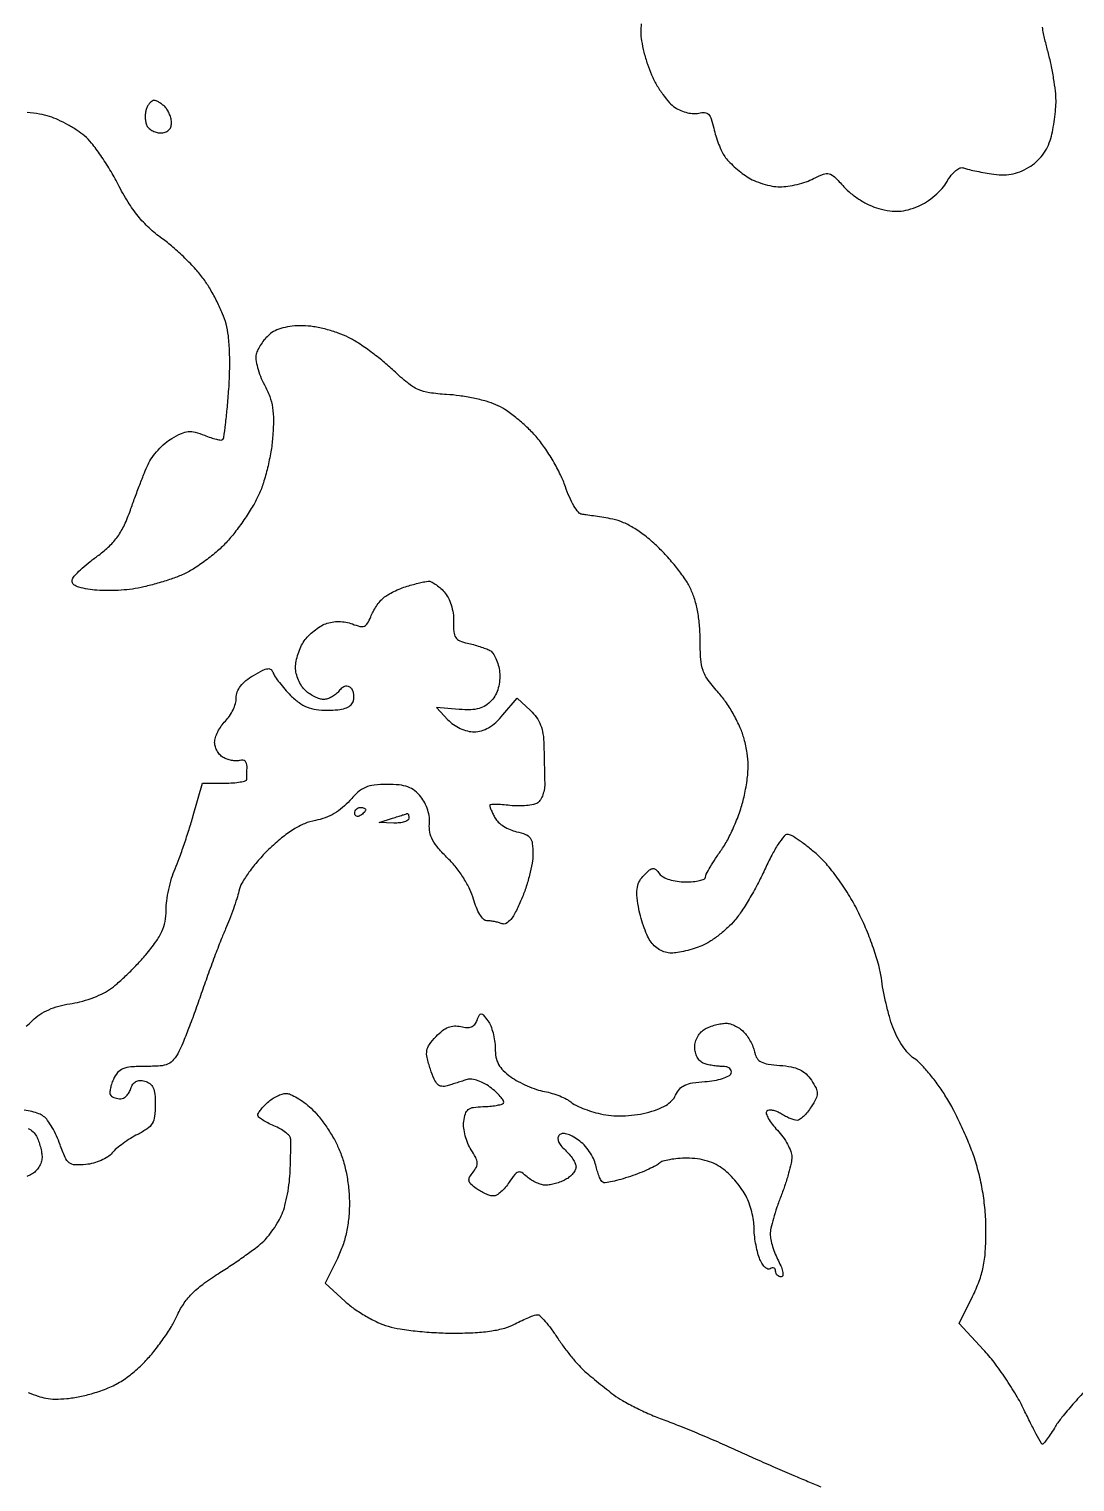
# Model space of a CAD drawing. Extents: x 0 to 102, y 0 to 135.
# Drawn here: x 34.65 to 51.06, y 31.89 to 54.67 of the extents above; entities that cross this region are included whole.
import ezdxf

# ---------------------------------------------------------------- set-up
doc = ezdxf.new("R2010")
doc.units = 0
doc.header["$MEASUREMENT"] = 0

msp = doc.modelspace()

# ---------------------------------------------------------------- linework, layer by layer
for points in [[(44.253026, 54.750507, 0.028906), (44.2458, 54.625616, 0.042504), (44.257589, 54.487182, 0.018991), (44.29536, 54.308125, 0.018638), (44.34991, 54.120638, 0.024019), (44.414514, 53.953303, 0.027523), (44.493892, 53.797616, 0.024503), (44.592776, 53.645205, 0.02528), (44.695449, 53.516953, 0.06638), (44.784447, 53.440053, 0.048022), (44.874106, 53.39291, 0.039739), (44.976954, 53.360117, 0.041352), (45.076976, 53.345351, 0.080093), (45.157227, 53.353073, -0.079314), (45.247019, 53.361854, -0.185722), (45.307404, 53.334301, -0.117185), (45.351097, 53.261766, -0.023637), (45.390303, 53.115319, 0.022081), (45.422016, 52.995373, 0.017425), (45.466482, 52.868654, 0.017752), (45.51614, 52.753717, 0.041113), (45.563251, 52.672477, 0.039274), (45.622608, 52.599998, 0.017207), (45.711659, 52.513357, 0.016905), (45.812968, 52.427423, 0.021689), (45.911991, 52.355784, 0.044074), (46.023174, 52.295789, 0.027901), (46.161591, 52.245114, 0.027945), (46.304289, 52.210301, 0.045385), (46.428451, 52.198757, 0.037161), (46.553353, 52.207802, 0.022749), (46.698401, 52.23601, 0.02275), (46.840272, 52.277275, 0.037193), (46.955429, 52.326356, -0.02698), (47.111886, 52.396846, -0.159165), (47.200503, 52.401607, -0.130164), (47.284083, 52.353654, -0.015805), (47.431104, 52.198792, 0.043554), (47.541688, 52.094543, 0.027829), (47.686236, 51.99282, 0.027903), (47.840276, 51.90831, 0.045773), (47.979682, 51.856708, 0.029334), (48.151878, 51.821016, 0.052318), (48.296278, 51.815065, 0.052768), (48.437928, 51.839204, 0.030397), (48.601523, 51.896156, 0.046459), (48.727513, 51.963136, 0.031767), (48.857109, 52.060636, 0.032078), (48.970989, 52.171647, 0.054491), (49.048767, 52.279416, -0.035396), (49.114562, 52.378316, -0.055325), (49.185544, 52.451763, -0.071691), (49.252983, 52.492998, -0.193838), (49.308046, 52.494249, 0.030147), (49.371707, 52.474561, 0.006698), (49.482828, 52.448982, 0.006935), (49.612216, 52.422889, 0.00664), (49.744163, 52.399989, 0.033477), (49.909154, 52.384828, 0.05003), (50.053439, 52.395709, 0.051465), (50.18967, 52.4346, 0.038179), (50.330234, 52.50376, 0.048032), (50.448015, 52.589556, 0.048477), (50.546862, 52.696007, 0.048287), (50.623684, 52.819914, 0.046914), (50.676195, 52.957439, 0.020644), (50.707922, 53.093125, 0.012695), (50.734559, 53.255065, 0.012723), (50.752789, 53.41686, 0.022141), (50.758524, 53.5518, 0.029063), (50.749781, 53.697568, 0.011312), (50.721461, 53.897602, 0.011153), (50.680959, 54.113353, 0.01359), (50.6331, 54.3132, -0.009057), (50.585217, 54.505435, -0.009202), (50.5446, 54.698266, -0.009027)], [(51.225156, 33.335157, 0.009283), (51.022438, 33.111954, 0.009272), (50.850534, 32.907957, 0.032038), (50.750506, 32.767138, -0.007488), (50.68176, 32.659542, -0.011558), (50.618838, 32.568867, -0.006029), (50.5638, 32.495224, -0.233333), (50.545922, 32.4864, -0.274162), (50.528383, 32.496798, -0.002238), (50.448923, 32.643652, -0.007126), (50.35954, 32.816502, -0.004426), (50.259356, 33.021726, 0.022839), (50.133783, 33.256608, 0.014194), (49.966425, 33.520598, 0.014234), (49.7861, 33.772193, 0.024875), (49.620916, 33.968278), (49.237964, 34.379505), (49.449082, 34.803163, 0.026217), (49.553246, 35.042902, 0.038608), (49.616729, 35.263433, 0.034531), (49.649802, 35.508644, 0.01626), (49.6602, 35.828284, 0.019936), (49.648499, 36.121632, 0.019497), (49.613467, 36.415321, 0.019706), (49.556185, 36.702144, 0.021568), (49.477848, 36.974923, 0.0176), (49.387791, 37.215653, 0.011233), (49.267108, 37.489089, 0.011286), (49.136552, 37.75215, 0.020566), (49.016505, 37.959707, 0.01723), (48.894636, 38.137859, 0.016555), (48.759224, 38.309652, 0.016739), (48.62989, 38.452985, 0.055853), (48.53243, 38.53369, -0.068661), (48.444596, 38.610284, -0.029728), (48.349654, 38.733349, -0.028723), (48.262721, 38.878298, -0.033854), (48.198204, 39.024683, -0.019075), (48.145066, 39.19097, -0.010508), (48.092211, 39.397847, -0.010464), (48.047349, 39.610205, -0.016497), (48.018727, 39.794248, 0.037899), (47.978759, 39.994447, 0.01495), (47.894949, 40.262805, 0.014696), (47.786724, 40.548598, 0.017812), (47.668036, 40.809448, 0.020636), (47.523113, 41.07229, 0.018616), (47.352248, 41.33173, 0.019384), (47.175131, 41.560708, 0.036329), (47.012289, 41.728721, 0.014082), (46.868204, 41.85014, 0.01826), (46.729192, 41.952685, 0.016132), (46.609238, 42.029028, 0.133899), (46.547612, 42.045971, 0.231451), (46.492735, 42.019273, 0.020601), (46.400655, 41.890812, 0.023546), (46.299745, 41.720009, 0.016088), (46.200803, 41.51745, -0.015154), (46.092184, 41.29402, -0.0121), (45.962131, 41.059875, -0.012281), (45.831075, 40.848857, -0.030011), (45.721842, 40.702247, -0.030611), (45.609216, 40.584114, -0.021981), (45.470195, 40.466041, -0.02231), (45.327363, 40.365033, -0.043813), (45.204217, 40.300397, -0.022454), (45.083497, 40.25621, -0.017593), (44.949095, 40.218898, -0.01792), (44.821376, 40.193037, -0.041009), (44.723547, 40.185, -0.075182), (44.633206, 40.198661, -0.05673), (44.541153, 40.239054, -0.055091), (44.457802, 40.300712, -0.06102), (44.393127, 40.377197, -0.044021), (44.340655, 40.475088, -0.018514), (44.287007, 40.614625, -0.018148), (44.24033, 40.768942, -0.022521), (44.208709, 40.915566, -0.022258), (44.186475, 41.095625, -0.064401), (44.192775, 41.220825, -0.085912), (44.228603, 41.318885, -0.06602), (44.298037, 41.409551, -0.021228), (44.385072, 41.489494, -0.155699), (44.436668, 41.510798, -0.214281), (44.482091, 41.494756, -0.044463), (44.539315, 41.429542, 0.112359), (44.597952, 41.378563, 0.047026), (44.69501, 41.33777, 0.041673), (44.815469, 41.310757, 0.03434), (44.94689, 41.30172, 0.022119), (45.067276, 41.307048, 0.03549), (45.16873, 41.32336, 0.040019), (45.24186, 41.346814, 0.303987), (45.261, 41.375387, -0.123753), (45.272371, 41.420625, -0.008991), (45.335725, 41.533758, -0.012138), (45.417945, 41.667039, -0.008875), (45.515384, 41.811077, 0.034556), (45.620535, 41.985137, 0.019315), (45.725023, 42.20957, 0.019166), (45.813849, 42.446439, 0.028702), (45.871284, 42.659722, 0.017007), (45.916678, 42.921571, 0.035634), (45.930387, 43.127699, 0.039063), (45.914295, 43.321318, 0.02509), (45.867022, 43.54184, 0.038005), (45.805145, 43.718269, 0.0231), (45.707065, 43.916489, 0.022971), (45.589727, 44.107182, 0.034306), (45.468821, 44.261012, -0.02387), (45.304267, 44.461622, -0.075686), (45.223064, 44.614536, -0.067781), (45.186415, 44.79374, -0.016594), (45.1764, 45.095414, 0.021151), (45.166175, 45.337018, 0.027158), (45.135383, 45.557284, 0.029787), (45.084633, 45.753777, 0.039879), (45.014331, 45.923823, 0.036516), (44.925563, 46.070329, 0.016013), (44.788175, 46.251142, 0.015748), (44.629484, 46.434546, 0.02033), (44.472025, 46.591994, 0.023114), (44.285526, 46.748601, 0.033086), (44.105663, 46.868023, 0.037541), (43.932684, 46.950502, 0.051941), (43.766945, 46.995675, 0.001095), (43.633803, 47.017177, 0.001141), (43.502377, 47.0378, 0.001096), (43.388667, 47.055122, 0.005004), (43.322453, 47.064384, -0.195889), (43.267622, 47.095476, -0.032128), (43.196966, 47.197909, -0.03123), (43.125454, 47.336227, -0.023005), (43.063275, 47.497148, 0.033193), (42.98688, 47.683487, 0.018497), (42.87085, 47.899751, 0.018384), (42.736731, 48.110762, 0.028253), (42.60415, 48.281789, 0.025611), (42.459113, 48.432221, 0.02007), (42.287514, 48.580406, 0.020481), (42.116302, 48.705558, 0.045961), (41.975029, 48.782444, 0.034832), (41.823533, 48.835507, 0.015943), (41.619742, 48.884384, 0.0157), (41.401005, 48.922407, 0.020886), (41.2002, 48.942341, -0.022965), (40.930055, 48.970294, -0.068456), (40.752027, 49.022592, -0.065202), (40.590013, 49.122515, -0.019463), (40.371566, 49.3148, 0.018401), (40.207149, 49.460147, 0.013128), (40.013152, 49.610976, 0.013281), (39.820335, 49.745179, 0.027442), (39.661648, 49.837436, 0.033953), (39.502149, 49.905599, 0.021561), (39.30865, 49.963947, 0.021641), (39.112838, 50.004962, 0.037039), (38.946644, 50.01982, 0.028581), (38.779299, 50.012782, 0.039939), (38.63201, 49.98613, 0.045905), (38.509559, 49.94135, 0.073439), (38.417147, 49.879616, 0.03555), (38.352401, 49.81206, 0.02687), (38.291073, 49.729581, 0.027455), (38.241684, 49.64543, 0.055073), (38.214154, 49.573562, 0.099419), (38.209368, 49.490549, 0.0305), (38.234629, 49.366931, 0.029182), (38.280559, 49.228751, 0.028196), (38.342715, 49.095212, -0.034741), (38.42543, 48.911253, -0.049594), (38.470384, 48.738084, -0.04172), (38.484696, 48.538243, -0.017052), (38.472169, 48.266096, -0.023056), (38.443823, 48.042683, -0.01603), (38.392194, 47.793581, -0.016205), (38.327074, 47.557209, -0.03188), (38.25752, 47.375175, -0.026992), (38.167817, 47.203995, -0.014376), (38.039663, 47.002021, -0.014271), (37.896514, 46.802645, -0.021516), (37.759696, 46.638305, -0.029272), (37.607819, 46.489558, -0.019818), (37.418902, 46.337778, -0.020006), (37.223993, 46.205237, -0.0372), (37.0548, 46.116546, -0.020255), (36.879953, 46.049143, -0.012241), (36.668053, 45.982906, -0.012255), (36.454026, 45.92735, -0.020987), (36.272815, 45.89297, -0.020411), (36.097342, 45.87453, -0.01497), (35.901714, 45.867885, -0.015178), (35.715855, 45.872782, -0.032199), (35.573002, 45.890162, -0.020584), (35.431617, 45.922761, -0.092621), (35.35565, 45.95969, -0.204286), (35.328704, 46.005619, -0.160881), (35.339787, 46.062788, -0.069375), (35.385188, 46.122629, -0.013031), (35.485319, 46.217259, -0.013713), (35.609157, 46.322347, -0.012174), (35.7435, 46.424879, 0.034277), (35.91344, 46.566883, 0.047735), (36.042688, 46.717015, 0.044705), (36.146925, 46.896546, 0.025574), (36.241239, 47.128924, -0.004607), (36.310816, 47.32337, -0.003856), (36.388134, 47.528439, -0.003891), (36.461728, 47.71483, -0.01064), (36.517556, 47.845017, -0.04913), (36.581041, 47.954732, -0.029531), (36.675926, 48.071638, -0.029377), (36.785117, 48.177775, -0.04476), (36.892421, 48.254872, -0.026962), (37.040372, 48.331831, -0.082948), (37.149071, 48.360774, -0.088559), (37.257225, 48.35189, -0.033535), (37.401367, 48.303217, 0.017028), (37.500304, 48.26613, 0.024918), (37.589804, 48.2409, 0.022503), (37.662398, 48.227694, 0.234234), (37.690304, 48.237104, 0.164502), (37.706923, 48.270706, 0.002917), (37.732902, 48.473522, 0.006977), (37.758712, 48.71245, 0.004555), (37.782127, 48.988741, 0.012766), (37.797974, 49.306013, 0.015602), (37.795945, 49.603084, 0.017071), (37.777385, 49.85982, 0.039862), (37.741786, 50.049012, 0.032713), (37.687473, 50.207027, 0.016834), (37.600182, 50.39729, 0.016658), (37.49682, 50.587796, 0.024125), (37.392131, 50.74805, 0.027668), (37.265578, 50.903834, 0.014982), (37.094072, 51.081585, 0.014884), (36.908119, 51.25259, 0.022703), (36.736064, 51.388449, -0.031644), (36.533947, 51.553995, -0.034926), (36.36138, 51.738695, -0.031921), (36.204223, 51.959855, -0.020021), (36.048154, 52.236299, 0.016958), (35.920632, 52.465446, 0.01582), (35.77504, 52.690912, 0.016027), (35.633017, 52.882836, 0.050586), (35.521721, 52.997567, 0.030769), (35.407687, 53.082115, 0.017908), (35.261583, 53.169824, 0.01786), (35.10834, 53.247499, 0.028667), (34.972074, 53.301309, 0.040547), (34.818031, 53.338635, 0.020973), (34.621076, 53.361332, 0.020272)], [(34.608794, 39.041348, 0.028348), (34.70453, 39.126803, -0.05011), (34.819593, 39.220856, -0.040507), (34.959362, 39.297968, -0.038361), (35.117873, 39.355202, -0.034598), (35.28883, 39.389972, 0.031011), (35.449078, 39.42137, 0.02179), (35.624746, 39.47553, 0.022073), (35.78896, 39.542412, 0.042272), (35.9127, 39.612508, 0.029524), (36.032111, 39.70498, 0.011716), (36.185138, 39.845099, 0.011547), (36.343691, 40.004453, 0.014217), (36.48375, 40.160531, 0.020266), (36.640179, 40.361094, 0.048682), (36.734459, 40.524022, 0.059657), (36.784249, 40.680466, 0.047273), (36.801, 40.857247, -0.034268), (36.811092, 41.004319, -0.019136), (36.842399, 41.181091, -0.019017), (36.887928, 41.358226, -0.029175), (36.941931, 41.507118, 0.013686), (37.006056, 41.668173, 0.005785), (37.083661, 41.88758, 0.005718), (37.161206, 42.123978, 0.007436), (37.226512, 42.3423), (37.370162, 42.8499), (37.718366, 42.8499, 0.017137), (37.851962, 42.85448, 0.027716), (37.964788, 42.868538, 0.026636), (38.049185, 42.888534, 0.32526), (38.068285, 42.91335, 0.003542), (38.068947, 42.946563, 0.001043), (38.069496, 42.997509, 0.001047), (38.069874, 43.054813, 0.001126), (38.07, 43.11075, 0.082153), (38.06201, 43.159048, 0.127089), (38.038936, 43.194214, 0.147115), (38.004498, 43.210643, 0.124966), (37.96425, 43.206782, -0.083996), (37.91313, 43.197654, -0.039666), (37.846074, 43.20237, -0.037846), (37.774908, 43.218669, -0.043585), (37.71045, 43.245008, -0.078707), (37.653825, 43.286479, -0.058372), (37.60589, 43.347614, -0.058392), (37.573397, 43.418145, -0.078927), (37.5624, 43.487377, -0.078989), (37.574455, 43.563211, -0.037991), (37.612102, 43.654474, -0.036448), (37.666848, 43.745792, -0.043146), (37.7316, 43.8228, 0.049337), (37.796363, 43.901781, 0.037884), (37.851097, 43.999068, 0.038895), (37.888584, 44.098965, 0.070427), (37.9008, 44.18526, -0.091876), (37.918221, 44.279268, -0.071861), (37.968977, 44.370018, -0.059702), (38.053374, 44.456588, -0.036337), (38.170939, 44.538094, -0.013578), (38.316873, 44.619037, -0.087788), (38.396881, 44.644149, -0.212852), (38.446636, 44.629277, -0.135611), (38.480867, 44.578298, 0.068344), (38.510862, 44.517486, 0.016068), (38.577549, 44.425412, 0.016258), (38.661829, 44.323604, 0.015352), (38.754121, 44.225463, 0.03705), (38.88575, 44.11202, 0.063886), (39.011808, 44.041564, 0.06224), (39.153884, 44.004111, 0.033369), (39.335147, 43.992, 0.024099), (39.494072, 43.999664, 0.056274), (39.610402, 44.024314, 0.081454), (39.689297, 44.065768, 0.140426), (39.733589, 44.124587, 0.068363), (39.746892, 44.181433, 0.059908), (39.745287, 44.24246, 0.062822), (39.729751, 44.298281, 0.097425), (39.701968, 44.339672, 0.117104), (39.659446, 44.365874, 0.142326), (39.612856, 44.367569, 0.108252), (39.563002, 44.34274, 0.050128), (39.511176, 44.291685, -0.052242), (39.460062, 44.241755, -0.042556), (39.396204, 44.19953, -0.044173), (39.329907, 44.170646, -0.080824), (39.271853, 44.1612, -0.079785), (39.210662, 44.171027, -0.0343), (39.133866, 44.202329, -0.032833), (39.054978, 44.247629, -0.037184), (38.986111, 44.301212, -0.065909), (38.926863, 44.371042, -0.042017), (38.876846, 44.465268, -0.041656), (38.842759, 44.567874, -0.05944), (38.8314, 44.663088, -0.049332), (38.841193, 44.762103, -0.029541), (38.871185, 44.87658, -0.029373), (38.914954, 44.988095, -0.044594), (38.966837, 45.078316, -0.042821), (39.033497, 45.158005, -0.028559), (39.12211, 45.237547, -0.028772), (39.217662, 45.305312, -0.049044), (39.305237, 45.348846, -0.050854), (39.403497, 45.375164, -0.042567), (39.511183, 45.383255, -0.042037), (39.620149, 45.37297, -0.04633), (39.722225, 45.34464, 0.031277), (39.841513, 45.307637, 0.153164), (39.911109, 45.312217, 0.170234), (39.961481, 45.355243, 0.040855), (40.009512, 45.455961, -0.033866), (40.047079, 45.537654, -0.024045), (40.09953, 45.623817, -0.024392), (40.157859, 45.701562, -0.046441), (40.213078, 45.756797, -0.041635), (40.279738, 45.803338, -0.018159), (40.375035, 45.854164, -0.017823), (40.480748, 45.90112, -0.022692), (40.581441, 45.936398, -0.007093), (40.679376, 45.964287, -0.00738), (40.776783, 45.989002, -0.007146), (40.861589, 46.007915, -0.031711), (40.912138, 46.015128, -0.131887), (40.958183, 46.006563, -0.035219), (41.023585, 45.969411, -0.033158), (41.094661, 45.915008, -0.02892), (41.161444, 45.849284, -0.063277), (41.224581, 45.75879, -0.043631), (41.272798, 45.643328, -0.041554), (41.302352, 45.514391, -0.042675), (41.309815, 45.383498, 0.02631), (41.313734, 45.222083, 0.123044), (41.342904, 45.134566, 0.15285), (41.406127, 45.081222, 0.047929), (41.52581, 45.043975, -0.01481), (41.620983, 45.021133, -0.012047), (41.721492, 44.991221, -0.012227), (41.812789, 44.959151, -0.030801), (41.877, 44.930179, -0.120497), (41.927654, 44.885278, -0.045482), (41.974584, 44.802316, -0.041726), (42.011252, 44.698818, -0.039675), (42.031, 44.588905, -0.042979), (42.032605, 44.461156, -0.050612), (42.011612, 44.342064, -0.053759), (41.968824, 44.235872, -0.061355), (41.905827, 44.146313, -0.06312), (41.813143, 44.066783, -0.078823), (41.710001, 44.020008, -0.062226), (41.578959, 44.000985, -0.024813), (41.397194, 44.006395), (41.040834, 44.034737), (41.219864, 43.844169, 0.053682), (41.306375, 43.769908, 0.041904), (41.414023, 43.708512, 0.042747), (41.527294, 43.667277, 0.066017), (41.630427, 43.6536, 0.071717), (41.746093, 43.670276, 0.060422), (41.859818, 43.71931, 0.052293), (41.972441, 43.801816, 0.033646), (42.08486, 43.918502), (42.30776, 44.183404), (42.514235, 43.98943, -0.048317), (42.610908, 43.879218, -0.062316), (42.675293, 43.761087, -0.056966), (42.712288, 43.622432, -0.032594), (42.726453, 43.449578, 0.000748), (42.72917, 43.299481, 0.000562), (42.732592, 43.134337, 0.000568), (42.736163, 42.978983, 0.001308), (42.739287, 42.862118, -0.045099), (42.733306, 42.763836, -0.045143), (42.709798, 42.668253, -0.049053), (42.673496, 42.588972, -0.113076), (42.62894, 42.541396, -0.096575), (42.562689, 42.513352, -0.028226), (42.452806, 42.496584, -0.027217), (42.32432, 42.491368, -0.026131), (42.19425, 42.499978, 0.011625), (42.0726, 42.511581, 0.019611), (41.970192, 42.514924, 0.014631), (41.890276, 42.512058, 0.39527), (41.877, 42.497888, 0.090684), (41.881331, 42.474204, 0.010411), (41.901645, 42.423722, 0.01228), (41.92877, 42.364256, 0.009722), (41.960896, 42.301315, 0.087502), (42.011283, 42.237185, 0.04233), (42.094909, 42.174182, 0.040257), (42.195716, 42.121624, 0.046011), (42.299296, 42.088655, -0.037668), (42.439179, 42.046682, -0.145075), (42.510384, 41.991994, -0.12989), (42.544589, 41.903643, -0.027768), (42.5538, 41.737911, -0.043915), (42.541256, 41.595367, -0.018116), (42.500489, 41.405753, -0.017759), (42.441801, 41.204328, -0.02181), (42.372316, 41.021196, -0.016892), (42.282888, 40.831258, -0.051422), (42.205228, 40.711833, -0.090639), (42.134948, 40.651341, -0.227904), (42.069297, 40.645963, 0.026204), (42.014266, 40.663834, 0.01708), (41.949176, 40.6789, 0.017187), (41.884504, 40.689266, 0.03115), (41.831042, 40.6926, -0.208939), (41.779855, 40.714966, -0.048837), (41.721912, 40.791299, -0.042114), (41.66692, 40.900224, -0.030087), (41.62353, 41.029774, 0.047138), (41.565787, 41.184477, 0.027627), (41.469778, 41.357461, 0.02686), (41.350096, 41.526664, 0.032681), (41.219995, 41.67068, -0.021417), (41.070105, 41.829276, -0.055212), (40.980716, 41.958807, -0.074503), (40.937446, 42.079211, -0.075337), (40.9316, 42.206538, 0.060724), (40.929835, 42.311681, 0.04153), (40.903614, 42.428337, 0.04099), (40.857788, 42.541086, 0.05322), (40.797234, 42.634668, 0.056817), (40.700448, 42.72977, 0.077326), (40.593717, 42.789299, 0.063064), (40.457733, 42.820918, 0.025631), (40.267561, 42.830673, 0.027441), (40.064626, 42.819527, 0.074816), (39.925974, 42.782777, 0.080065), (39.80971, 42.708545, 0.034773), (39.681252, 42.576928, -0.043001), (39.568679, 42.465317, -0.042251), (39.438042, 42.373873, -0.042426), (39.294443, 42.306014, -0.044174), (39.143363, 42.264467, 0.054519), (38.974181, 42.214164, 0.039493), (38.799369, 42.123846, 0.033253), (38.613293, 41.990356, 0.01978), (38.409656, 41.808725, 0.021806), (38.245913, 41.636201, 0.023059), (38.101014, 41.453147, 0.024014), (37.990793, 41.283232, 0.076896), (37.941612, 41.1579, -0.020121), (37.909312, 41.036816, -0.008845), (37.857338, 40.879249, -0.008737), (37.796246, 40.713829, -0.011589), (37.734588, 40.5657, 0.01091), (37.661327, 40.390363, 0.003534), (37.56046, 40.127895, 0.003521), (37.452411, 39.834434, 0.003951), (37.352661, 39.5505, -0.004761), (37.255134, 39.274327, -0.004979), (37.153772, 39.004169, -0.00479), (37.06168, 38.772579, -0.021882), (37.001069, 38.64105, -0.049379), (36.919432, 38.514868, -0.121133), (36.832509, 38.447855, -0.086625), (36.706083, 38.416532, -0.017514), (36.474007, 38.4084, 0.016835), (36.248716, 38.400812, 0.079818), (36.123333, 38.371899, 0.123183), (36.041187, 38.311872, 0.066868), (35.974239, 38.205341, 0.028168), (35.942528, 38.123874, 0.037951), (35.923802, 38.047025, 0.04201), (35.91882, 37.984247, 0.197669), (35.932459, 37.951541, 0.081112), (35.959536, 37.932066, 0.037674), (35.999755, 37.915705, 0.036039), (36.045572, 37.904542, 0.04176), (36.090299, 37.9008, 0.130344), (36.135043, 37.912666, 0.068781), (36.180902, 37.94795, 0.061039), (36.220889, 37.999929, 0.056678), (36.248342, 38.06131, -0.070245), (36.281222, 38.129798, -0.122792), (36.327491, 38.171926, -0.121048), (36.388625, 38.187751, -0.067138), (36.465543, 38.178343, -0.097311), (36.546101, 38.13945, -0.126804), (36.597058, 38.075753, -0.08239), (36.624072, 37.973406, -0.023418), (36.6318, 37.808506, -0.029146), (36.62111, 37.625274, -0.104844), (36.583875, 37.514941, -0.109657), (36.506077, 37.431904, -0.033448), (36.35685, 37.343939, 0.022481), (36.242279, 37.279743, 0.018227), (36.12539, 37.201119, 0.018599), (36.02283, 37.120569, 0.044614), (35.955, 37.051818, -0.07915), (35.885914, 36.990816, -0.038026), (35.781285, 36.935096, -0.036475), (35.660741, 36.892398, -0.043131), (35.541831, 36.870602, -0.033165), (35.371806, 36.865707, -0.15607), (35.281091, 36.89853, -0.126843), (35.216133, 36.981944, -0.01896), (35.138335, 37.1817, 0.024634), (35.083058, 37.319005, 0.023841), (35.014, 37.451759, 0.024551), (34.942038, 37.562457, 0.075948), (34.879685, 37.62585, 0.069707), (34.805802, 37.666488, 0.029455), (34.697574, 37.700536, 0.028435), (34.575881, 37.723819, 0.033059)], [(34.640149, 33.295786, 0.014767), (34.791965, 33.240814, 0.028196), (34.917241, 33.207286, 0.052067), (35.060335, 33.192771, 0.025694), (35.243041, 33.202708, 0.02361), (35.446949, 33.234134, 0.020698), (35.656284, 33.2857, 0.028454), (35.891435, 33.368829, 0.037508), (36.093948, 33.472125, 0.037171), (36.280148, 33.605326, 0.0272), (36.466234, 33.778562, 0.022403), (36.609712, 33.941507, 0.015952), (36.756022, 34.135875, 0.016151), (36.883919, 34.330636, 0.032758), (36.969055, 34.492872, -0.042358), (37.071445, 34.679213, -0.046522), (37.201009, 34.839406, -0.039361), (37.376194, 34.992761, -0.019526), (37.619864, 35.159939, 0.006971), (37.822896, 35.291864, 0.00662), (38.025732, 35.431647, 0.006589), (38.201805, 35.559975, 0.023135), (38.310037, 35.649167, 0.036656), (38.393972, 35.737125, 0.020729), (38.48287, 35.85473, 0.020605), (38.563108, 35.981411, 0.031668), (38.62073, 36.097689, 0.036303), (38.665114, 36.229763, 0.016524), (38.70464, 36.407705, 0.016262), (38.734117, 36.598845, 0.021489), (38.747761, 36.774489, 0.002428), (38.7526, 36.937403, 0.002949), (38.755493, 37.090131, 0.00249), (38.756529, 37.21863, 0.020416), (38.754318, 37.277186, 0.171135), (38.734926, 37.320896, 0.039902), (38.674455, 37.375505, 0.03665), (38.590713, 37.430545, 0.028883), (38.493, 37.4778, -0.019247), (38.395777, 37.522528, -0.027636), (38.313754, 37.570031, -0.026571), (38.253266, 37.614442, -0.22476), (38.2392, 37.644152, -0.140297), (38.248388, 37.676252, -0.024475), (38.284646, 37.72852, -0.024898), (38.334677, 37.787294, -0.020061), (38.393911, 37.845388, -0.038505), (38.463155, 37.898972, -0.033265), (38.543176, 37.944271, -0.034679), (38.621593, 37.975527, -0.077643), (38.68479, 37.9854, -0.107363), (38.753778, 37.970414, -0.027459), (38.855586, 37.917059, -0.026687), (38.967751, 37.841799, -0.024281), (39.07501, 37.75275, -0.036572), (39.184753, 37.636411, -0.018919), (39.305051, 37.47661, -0.018705), (39.416874, 37.302171, -0.026911), (39.501373, 37.1394, -0.032103), (39.573535, 36.948175, -0.02449), (39.628402, 36.731208, -0.023774), (39.663297, 36.502154, -0.024956), (39.675542, 36.274513, -0.02415), (39.664872, 36.034642, -0.029689), (39.630919, 35.813152, -0.030723), (39.572314, 35.603755, -0.029491), (39.487835, 35.400144), (39.298269, 35.009961), (39.607937, 34.726172, 0.032792), (39.753174, 34.60962, 0.021454), (39.934254, 34.494116, 0.021593), (40.121242, 34.39636, 0.038185), (40.283952, 34.334706, 0.033868), (40.470758, 34.293293, 0.01213), (40.741495, 34.258946, 0.01197), (41.041117, 34.23553, 0.013875), (41.3271, 34.228006, 0.012722), (41.650697, 34.236708, 0.024855), (41.907312, 34.262982, 0.031194), (42.112179, 34.307527, 0.053069), (42.274649, 34.372892, -0.010887), (42.383997, 34.427993, -0.013299), (42.488648, 34.474527, -0.011828), (42.577934, 34.508967, -0.086337), (42.622957, 34.5168, -0.199484), (42.664863, 34.499388, -0.016487), (42.747073, 34.411182, -0.020035), (42.840496, 34.294989, -0.014048), (42.936567, 34.15725, 0.014208), (43.041305, 34.007188, 0.011817), (43.160839, 33.853615, 0.011989), (43.277046, 33.718146, 0.031395), (43.36857, 33.6285, 0.005307), (43.462009, 33.549533, 0.002585), (43.582869, 33.45062, 0.002564), (43.709695, 33.348988, 0.003704), (43.822933, 33.260551, 0.035085), (43.95816, 33.170891, 0.012971), (44.160059, 33.063355, 0.012781), (44.387245, 32.956982, 0.015033), (44.607722, 32.868339, -0.007287), (44.854563, 32.77351, -0.003586), (45.165861, 32.646083, -0.003557), (45.487278, 32.509121, -0.005175), (45.7686, 32.383396, 0.002793), (46.045548, 32.25804, 0.002063), (46.353398, 32.122283, 0.002084), (46.645398, 31.996398, 0.004672), (46.8684, 31.903811, -0.008584), (47.071064, 31.817804, -0.00608)], [(34.637815, 37.435467, -0.073792), (34.71377, 37.383756, -0.083783), (34.767623, 37.314162, -0.035775), (34.80118, 37.238995, -0.023246), (34.829474, 37.14813, -0.023377), (34.848902, 37.056374, -0.040497), (34.8552, 36.978738, -0.083357), (34.843078, 36.906534, -0.057611), (34.807131, 36.831689, -0.056649), (34.754148, 36.765634, -0.072676), (34.691562, 36.719377, -0.036728), (34.616, 36.685816, -0.023304)]]:
    msp.add_lwpolyline(points, format="xyb")
for points in [[(36.612225, 53.5518, 0.146214), (36.581758, 53.542696, 0.05923), (36.548246, 53.514523, 0.051809), (36.517029, 53.47345, 0.045019), (36.493194, 53.4249, 0.055611), (36.478093, 53.367041, 0.036064), (36.473106, 53.298, 0.036064), (36.478093, 53.228959, 0.055611), (36.493194, 53.1711, 0.104363), (36.524601, 53.12257, 0.06668), (36.578068, 53.081477, 0.06271), (36.644406, 53.053675, 0.068006), (36.713745, 53.0442, 0.069437), (36.786231, 53.054315, 0.112414), (36.840581, 53.084091, 0.121734), (36.87391, 53.132449, 0.090538), (36.8856, 53.19648, 0.056383), (36.878163, 53.262223, 0.038823), (36.855779, 53.333849, 0.039117), (36.822966, 53.400295, 0.062206), (36.78408, 53.45028, 0.031251), (36.740043, 53.489131, 0.031726), (36.691721, 53.521979, 0.033443), (36.646193, 53.544917, 0.100297)], [(39.8466, 42.4692, -0.042167), (39.878989, 42.466464, -0.061769), (39.906349, 42.458241, -0.081139), (39.924901, 42.446159, -0.210953), (39.9312, 42.431893, -0.151918), (39.925655, 42.414065, -0.038439), (39.906349, 42.390186, -0.035638), (39.878983, 42.365057, -0.029505), (39.8466, 42.3423, -0.082592), (39.814274, 42.329059, -0.161196), (39.786851, 42.331691, -0.182303), (39.768623, 42.349579, -0.108972), (39.762, 42.379607, -0.093332), (39.76844, 42.413807, -0.09642), (39.786851, 42.442882, -0.099167), (39.81432, 42.462342, -0.105053)], [(40.58685, 42.376167, -0.370704), (40.594966, 42.373382, -0.064928), (40.601787, 42.357272, -0.044027), (40.606488, 42.33185, -0.02372), (40.608, 42.3, -0.247444), (40.591224, 42.268177, -0.071149), (40.539659, 42.242728, -0.053647), (40.464468, 42.226765, -0.034573), (40.37535, 42.223833), (40.1427, 42.232266), (40.3542, 42.3, 0.000662), (40.43677, 42.326564, 0.000952), (40.509785, 42.350314, 0.000496), (40.571613, 42.370624, 0.015258)], [(41.848306, 39.1232, -0.063708), (41.891805, 39.044349, -0.029696), (41.92832, 38.933237, -0.02883), (41.953277, 38.810426, -0.035726), (41.9616, 38.694091, 0.047431), (41.974969, 38.553478, 0.078166), (42.01533, 38.44138, 0.074125), (42.089963, 38.343121, 0.038632), (42.20828, 38.24427, 0.032218), (42.323232, 38.173101, 0.020363), (42.465356, 38.104582, 0.020435), (42.611138, 38.048433, 0.035087), (42.73703, 38.015397, -0.025788), (42.854422, 37.986911, -0.022476), (42.973886, 37.945382, -0.0231), (43.07858, 37.897911, -0.05987), (43.14725, 37.851785, 0.062927), (43.219044, 37.804192, 0.019851), (43.336794, 37.751607, 0.019476), (43.474074, 37.702834, 0.020443), (43.61255, 37.665769, 0.033087), (43.780664, 37.639585, 0.027756), (43.961013, 37.633657, 0.026954), (44.146598, 37.647887, 0.026603), (44.3304, 37.682021, 0.026965), (44.503958, 37.733951, 0.049309), (44.637314, 37.797253, 0.061984), (44.73312, 37.872461, 0.092228), (44.792939, 37.960366, -0.082005), (44.852998, 38.052593, -0.099801), (44.936073, 38.11329, -0.06954), (45.059658, 38.150599, -0.022003), (45.251625, 38.171866, 0.025534), (45.398482, 38.189185, 0.034806), (45.528001, 38.22061, 0.037352), (45.626301, 38.260133, 0.201622), (45.663287, 38.30265, 0.155139), (45.663709, 38.344058, 0.152911), (45.640167, 38.37839, 0.109419), (45.593279, 38.400939, 0.057637), (45.528769, 38.4084, -0.024991), (45.454171, 38.412131, -0.016965), (45.36987, 38.423484, -0.017124), (45.289019, 38.440046, -0.032542), (45.225619, 38.459751, -0.113211), (45.174425, 38.494168, -0.065935), (45.131109, 38.554613, -0.060646), (45.101776, 38.630476, -0.062033), (45.0918, 38.710575, -0.072323), (45.103896, 38.793762, -0.057396), (45.139586, 38.877371, -0.058344), (45.192494, 38.949226, -0.082226), (45.255438, 38.997623, -0.034023), (45.329888, 39.031173, -0.023095), (45.418492, 39.059474, -0.023324), (45.507008, 39.078929, -0.042454), (45.580726, 39.0852, -0.074704), (45.652188, 39.074463, -0.042452), (45.733454, 39.04171, -0.041277), (45.811499, 38.993809, -0.053146), (45.873654, 38.93715, -0.037587), (45.92617, 38.86811, -0.02583), (45.975362, 38.782887, -0.026119), (46.014388, 38.695409, -0.047135), (46.035546, 38.6199, 0.105803), (46.070002, 38.536033, 0.12735), (46.134071, 38.4802, 0.077592), (46.243246, 38.445395, 0.020365), (46.426258, 38.424623, -0.027916), (46.606979, 38.401344, -0.063858), (46.737512, 38.359319, -0.077537), (46.837288, 38.291967, -0.060628), (46.921708, 38.191973, -0.026283), (46.995048, 38.066077, -0.121252), (47.014427, 37.984633, -0.118838), (46.99399, 37.902644, -0.024802), (46.91848, 37.7739, -0.025658), (46.859277, 37.692931, -0.031965), (46.795992, 37.624528, -0.03351), (46.737268, 37.575731, -0.157878), (46.696102, 37.5624, -0.076879), (46.653078, 37.569055, -0.021297), (46.588685, 37.592523, -0.020975), (46.517115, 37.625696, -0.020572), (46.4481, 37.664947, 0.041016), (46.380752, 37.69969, 0.053175), (46.314173, 37.719415, 0.063786), (46.257963, 37.722474, 0.180001), (46.222765, 37.706365, 0.284118), (46.213618, 37.667607, 0.046372), (46.246121, 37.59375, 0.039279), (46.305762, 37.503856, 0.024929), (46.388118, 37.408838, -0.034461), (46.474789, 37.304906, -0.03267), (46.548071, 37.188248, -0.034371), (46.598931, 37.076419, -0.089772), (46.6146, 36.989853, -0.054265), (46.603971, 36.892206, -0.013238), (46.564898, 36.734803, -0.013412), (46.510169, 36.555737, -0.013007), (46.4454, 36.378, 0.01218), (46.38063, 36.201168, 0.012921), (46.325902, 36.024816, 0.012603), (46.286629, 35.870919, 0.056223), (46.2762, 35.778467, 0.053533), (46.285076, 35.695799, 0.021082), (46.314115, 35.584895, 0.020578), (46.355861, 35.466652, 0.024181), (46.405273, 35.358599, -0.024217), (46.450381, 35.259937, -0.053181), (46.472819, 35.180148, -0.096661), (46.471529, 35.128239, -0.351832), (46.447573, 35.109, -0.102355), (46.414461, 35.11585, -0.098666), (46.386289, 35.135318, -0.09713), (46.367414, 35.164396, -0.095818), (46.3608, 35.198593, 0.10925), (46.354162, 35.228611, 0.182447), (46.335902, 35.24648, 0.160973), (46.308429, 35.249083, 0.082393), (46.276042, 35.235802, -0.244573), (46.237214, 35.23293, -0.095547), (46.191376, 35.264048, -0.065644), (46.145354, 35.324238, -0.03961), (46.106842, 35.405517, -0.029759), (46.074458, 35.508804, -0.017061), (46.047205, 35.636544, -0.017001), (46.028503, 35.76728, -0.027027), (46.0224, 35.880109, 0.039341), (46.013399, 35.994331, 0.022667), (45.98562, 36.129558, 0.022544), (45.945168, 36.263638, 0.034803), (45.89719, 36.374731, 0.034498), (45.833028, 36.480276, 0.020175), (45.742785, 36.597632, 0.020114), (45.642518, 36.708306, 0.032), (45.547381, 36.79353, 0.049794), (45.428197, 36.869422, 0.042618), (45.290067, 36.924965, 0.040153), (45.136268, 36.958853, 0.034167), (44.970411, 36.9702, 0.020498), (44.829614, 36.964426, 0.024472), (44.69794, 36.947089, 0.024326), (44.590251, 36.922046, 0.125051), (44.53767, 36.891523, -0.07515), (44.485067, 36.853592, -0.012051), (44.370747, 36.798282, -0.013094), (44.231754, 36.739463, -0.011154), (44.082283, 36.68459, -0.012413), (43.934386, 36.638076, -0.017503), (43.800329, 36.604575, -0.013768), (43.689487, 36.584137, -0.178971), (43.64906, 36.592306, -0.13618), (43.623421, 36.62002, -0.022715), (43.592866, 36.68657, -0.023454), (43.563427, 36.770303, -0.018881), (43.539499, 36.86269, 0.061622), (43.503825, 36.963934, 0.03626), (43.438379, 37.07453, 0.035752), (43.355667, 37.177168, 0.05032), (43.267378, 37.254676, 0.031367), (43.170058, 37.315312, 0.059805), (43.084413, 37.349026, 0.083703), (43.015366, 37.355155, 0.178592), (42.967407, 37.333047, 0.17648), (42.947007, 37.289264, 0.115775), (42.955067, 37.233621, 0.077712), (42.993029, 37.168753, 0.037676), (43.059401, 37.098909, -0.032249), (43.124917, 37.031446, -0.033507), (43.18031, 36.956937, -0.035567), (43.218983, 36.886348, -0.107941), (43.2306, 36.833165, -0.118957), (43.218826, 36.784377, -0.054078), (43.182531, 36.729178, -0.049245), (43.129558, 36.676492, -0.048256), (43.066962, 36.634777, -0.031401), (42.993561, 36.601236, -0.022753), (42.908226, 36.572926, -0.023118), (42.824393, 36.55342, -0.045626), (42.756373, 36.5472, -0.069342), (42.689753, 36.556484, -0.035802), (42.610522, 36.585271, -0.034753), (42.531837, 36.627195, -0.044163), (42.466213, 36.676803, 0.03936), (42.379789, 36.743447, 0.220509), (42.323458, 36.751623, 0.15811), (42.269151, 36.714184, 0.018395), (42.182651, 36.592203, -0.032702), (42.120921, 36.510225, -0.037478), (42.051574, 36.440922, -0.040712), (41.984879, 36.392419, -0.13771), (41.933519, 36.378, -0.075584), (41.880658, 36.386037, -0.027439), (41.809392, 36.412588, -0.026465), (41.733353, 36.45068, -0.028519), (41.663713, 36.495745, -0.031457), (41.581049, 36.564565, -0.157446), (41.552455, 36.616744, -0.179115), (41.561657, 36.67184, -0.043218), (41.615251, 36.749122, 0.058815), (41.667434, 36.829606, 0.136137), (41.680719, 36.899767, 0.100668), (41.657197, 36.980306, 0.023813), (41.585759, 37.101557, -0.047792), (41.533287, 37.201242, -0.033587), (41.493157, 37.321583, -0.034028), (41.470193, 37.443158, -0.05847), (41.470002, 37.546131, -0.045938), (41.495447, 37.667439, -0.15396), (41.541038, 37.733497, -0.13152), (41.621104, 37.767314, -0.029926), (41.769232, 37.778932, 0.016188), (41.877311, 37.784427, 0.020637), (41.976317, 37.796812, 0.01907), (42.056727, 37.813435, 0.136695), (42.090937, 37.832737, 0.332991), (42.095289, 37.863069, 0.042917), (42.056666, 37.921236, 0.036368), (41.991942, 37.991463, 0.021738), (41.905779, 38.065521, 0.037456), (41.802484, 38.134928, 0.044045), (41.695289, 38.183925, 0.049529), (41.596738, 38.208222, 0.112188), (41.520623, 38.202066, -0.000219), (41.451169, 38.180299, -0.000123), (41.366774, 38.153913, -0.000123), (41.281529, 38.127308, -0.000201), (41.209237, 38.104796, -0.104072), (41.124984, 38.096846, -0.168518), (41.060753, 38.127653, -0.09671), (41.006062, 38.208134, -0.02132), (40.946748, 38.365045, -0.021274), (40.894503, 38.549345, -0.101549), (40.891098, 38.658122, -0.115223), (40.931054, 38.752481, -0.031061), (41.03547, 38.878458, -0.037114), (41.13507, 38.969843, -0.072981), (41.22802, 39.023374, -0.085584), (41.322015, 39.043022, -0.070419), (41.42407, 39.032236, 0.046438), (41.518399, 39.017681, 0.107596), (41.588813, 39.028617, 0.128355), (41.640599, 39.065883, 0.081508), (41.678318, 39.130396, -0.020783), (41.715859, 39.217253, -0.299387), (41.743322, 39.233696, -0.215737), (41.776163, 39.217127, -0.011799)]]:
    msp.add_lwpolyline(points, format="xyb", close=True)

doc.saveas('drawing.dxf')
